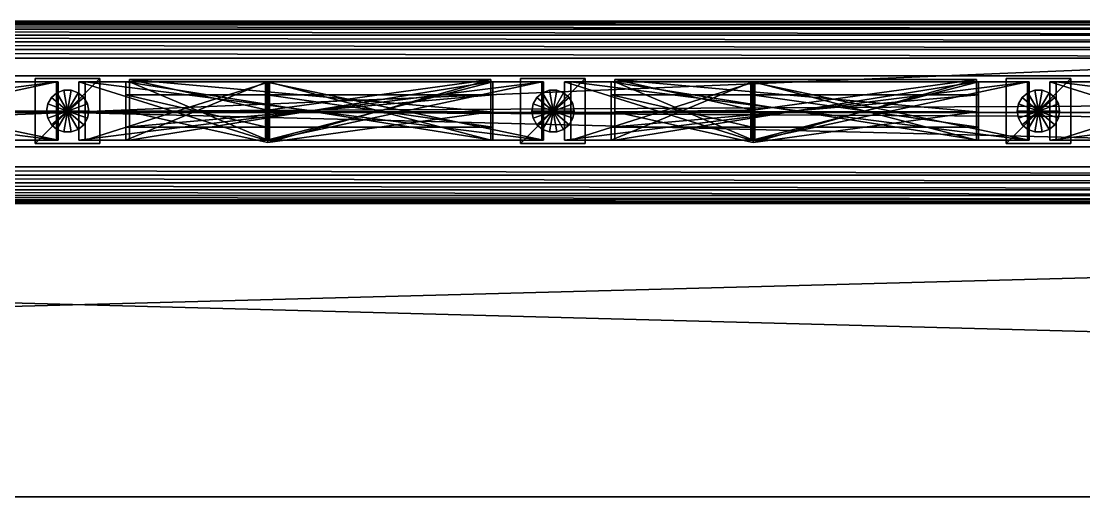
# Model space of a CAD drawing. Extents: x -226 to 220, y -12 to 4.
# Drawn here: x -4.8 to 28.03, y -11.87 to 2.82 of the extents above; entities that cross this region are included whole.
import ezdxf

# ---------------------------------------------------------------- set-up
doc = ezdxf.new("R2010")
doc.units = 0
doc.header["$MEASUREMENT"] = 0
for name, color, linetype in [('Box21', 231, 'Continuous'), ('Box27', 231, 'Continuous'), ('Box28', 231, 'Continuous'), ('Box30', 231, 'Continuous'), ('Box31', 231, 'Continuous'), ('Box33', 231, 'Continuous'), ('Box35', 231, 'Continuous'), ('Box60', 114, 'Continuous'), ('Cylinder10', 141, 'Continuous'), ('Cylinder15', 141, 'Continuous'), ('Cylinder16', 141, 'Continuous'), ('Rectangle110', 174, 'Continuous'), ('Rectangle50', 242, 'Continuous'), ('Rectangle52', 54, 'Continuous'), ('Rectangle53', 242, 'Continuous'), ('Rectangle54', 54, 'Continuous'), ('Rectangle55', 54, 'Continuous'), ('Rectangle56', 242, 'Continuous'), ('Rectangle57', 54, 'Continuous'), ('Rectangle58', 54, 'Continuous'), ('Rectangle59', 242, 'Continuous'), ('Rectangle61', 54, 'Continuous'), ('Rectangle70', 242, 'Continuous'), ('Rectangle71', 242, 'Continuous')]:
    doc.layers.add(name, color=color, linetype=linetype)

msp = doc.modelspace()

# ---------------------------------------------------------------- meshes
at = {"layer": 'Box21', "color": 231}
mesh = msp.add_polyface(dxfattribs=at)
corners = [(206.189, 1.137, 10.45), (206.189, -1.061, 10.45), (206.189, 1.137, 11.486), (206.189, -1.061, 11.486), (-211.021, 1.137, 10.45), (-211.021, -1.061, 10.45), (-211.021, 1.137, 11.486), (-211.021, -1.061, 11.486)]
mesh.append_faces([[corners[k] for k in face] for face in [(0, 2, 3, 0), (3, 1, 0, 3), (4, 5, 7, 4), (7, 6, 4, 7), (0, 1, 5, 0), (5, 4, 0, 5), (1, 3, 7, 1), (7, 5, 1, 7), (3, 2, 6, 3), (6, 7, 3, 6), (2, 0, 4, 2), (4, 6, 2, 4)]], dxfattribs={"vtx2": -1, "vtx3": -1, "color": 231})
at = {"layer": 'Box27', "color": 231}
mesh = msp.add_polyface(dxfattribs=at)
corners = [(-4.376, -0.953, 10.484), (-2.376, -0.953, 10.484), (-4.376, 1.047, 10.484), (-2.376, 1.047, 10.484), (-4.376, -0.953, 33.452), (-2.376, -0.953, 33.452), (-4.376, 1.047, 33.452), (-2.376, 1.047, 33.452)]
mesh.append_faces([[corners[k] for k in face] for face in [(0, 2, 3, 0), (3, 1, 0, 3), (4, 5, 7, 4), (7, 6, 4, 7), (0, 1, 5, 0), (5, 4, 0, 5), (1, 3, 7, 1), (7, 5, 1, 7), (3, 2, 6, 3), (6, 7, 3, 6), (2, 0, 4, 2), (4, 6, 2, 4)]], dxfattribs={"vtx2": -1, "vtx3": -1, "color": 231})
at = {"layer": 'Box28', "color": 231}
mesh = msp.add_polyface(dxfattribs=at)
corners = [(10.624, -0.953, 52.823), (12.624, -0.953, 52.823), (10.624, 1.047, 52.823), (12.624, 1.047, 52.823), (10.624, -0.953, 75.791), (12.624, -0.953, 75.791), (10.624, 1.047, 75.791), (12.624, 1.047, 75.791)]
mesh.append_faces([[corners[k] for k in face] for face in [(0, 2, 3, 0), (3, 1, 0, 3), (4, 5, 7, 4), (7, 6, 4, 7), (0, 1, 5, 0), (5, 4, 0, 5), (1, 3, 7, 1), (7, 5, 1, 7), (3, 2, 6, 3), (6, 7, 3, 6), (2, 0, 4, 2), (4, 6, 2, 4)]], dxfattribs={"vtx2": -1, "vtx3": -1, "color": 231})
at = {"layer": 'Box30', "color": 231}
mesh = msp.add_polyface(dxfattribs=at)
corners = [(10.624, -0.953, 10.484), (12.624, -0.953, 10.484), (10.624, 1.047, 10.484), (12.624, 1.047, 10.484), (10.624, -0.953, 33.452), (12.624, -0.953, 33.452), (10.624, 1.047, 33.452), (12.624, 1.047, 33.452)]
mesh.append_faces([[corners[k] for k in face] for face in [(0, 2, 3, 0), (3, 1, 0, 3), (4, 5, 7, 4), (7, 6, 4, 7), (0, 1, 5, 0), (5, 4, 0, 5), (1, 3, 7, 1), (7, 5, 1, 7), (3, 2, 6, 3), (6, 7, 3, 6), (2, 0, 4, 2), (4, 6, 2, 4)]], dxfattribs={"vtx2": -1, "vtx3": -1, "color": 231})
at = {"layer": 'Box31', "color": 231}
mesh = msp.add_polyface(dxfattribs=at)
corners = [(25.624, -0.953, 52.823), (27.624, -0.953, 52.823), (25.624, 1.047, 52.823), (27.624, 1.047, 52.823), (25.624, -0.953, 75.791), (27.624, -0.953, 75.791), (25.624, 1.047, 75.791), (27.624, 1.047, 75.791)]
mesh.append_faces([[corners[k] for k in face] for face in [(0, 2, 3, 0), (3, 1, 0, 3), (4, 5, 7, 4), (7, 6, 4, 7), (0, 1, 5, 0), (5, 4, 0, 5), (1, 3, 7, 1), (7, 5, 1, 7), (3, 2, 6, 3), (6, 7, 3, 6), (2, 0, 4, 2), (4, 6, 2, 4)]], dxfattribs={"vtx2": -1, "vtx3": -1, "color": 231})
at = {"layer": 'Box33', "color": 231}
mesh = msp.add_polyface(dxfattribs=at)
corners = [(25.624, -0.953, 10.484), (27.624, -0.953, 10.484), (25.624, 1.047, 10.484), (27.624, 1.047, 10.484), (25.624, -0.953, 33.452), (27.624, -0.953, 33.452), (25.624, 1.047, 33.452), (27.624, 1.047, 33.452)]
mesh.append_faces([[corners[k] for k in face] for face in [(0, 2, 3, 0), (3, 1, 0, 3), (4, 5, 7, 4), (7, 6, 4, 7), (0, 1, 5, 0), (5, 4, 0, 5), (1, 3, 7, 1), (7, 5, 1, 7), (3, 2, 6, 3), (6, 7, 3, 6), (2, 0, 4, 2), (4, 6, 2, 4)]], dxfattribs={"vtx2": -1, "vtx3": -1, "color": 231})
at = {"layer": 'Box35', "color": 231}
mesh = msp.add_polyface(dxfattribs=at)
corners = [(-4.376, -0.953, 52.823), (-2.376, -0.953, 52.823), (-4.376, 1.047, 52.823), (-2.376, 1.047, 52.823), (-4.376, -0.953, 75.791), (-2.376, -0.953, 75.791), (-4.376, 1.047, 75.791), (-2.376, 1.047, 75.791)]
mesh.append_faces([[corners[k] for k in face] for face in [(0, 2, 3, 0), (3, 1, 0, 3), (4, 5, 7, 4), (7, 6, 4, 7), (0, 1, 5, 0), (5, 4, 0, 5), (1, 3, 7, 1), (7, 5, 1, 7), (3, 2, 6, 3), (6, 7, 3, 6), (2, 0, 4, 2), (4, 6, 2, 4)]], dxfattribs={"vtx2": -1, "vtx3": -1, "color": 231})
at = {"layer": 'Box60', "color": 114}
mesh = msp.add_polyface(dxfattribs=at)
corners = [(-226.219, 0, -8.086), (220.156, 0, -8.086), (-226.219, 0, 0.171), (220.156, 0, 0.171), (-226.219, -11.869, -8.086), (220.156, -11.869, -8.086), (-226.219, -11.869, 0.171), (220.156, -11.869, 0.171)]
mesh.append_faces([[corners[k] for k in face] for face in [(0, 2, 3, 0), (3, 1, 0, 3), (4, 5, 7, 4), (7, 6, 4, 7), (0, 1, 5, 0), (5, 4, 0, 5), (1, 3, 7, 1), (7, 5, 1, 7), (3, 2, 6, 3), (6, 7, 3, 6), (2, 0, 4, 2), (4, 6, 2, 4)]], dxfattribs={"vtx2": -1, "vtx3": -1, "color": 114})
at = {"layer": 'Cylinder10', "color": 141}
mesh = msp.add_polyface(dxfattribs=at)
corners = [(-3.373, 0.046, 22.816), (-2.719, 0.046, 22.816), (-2.758, 0.269, 22.816), (-2.872, 0.466, 22.816), (-3.046, 0.612, 22.816), (-3.259, 0.69, 22.816), (-3.486, 0.69, 22.816), (-3.7, 0.612, 22.816), (-3.874, 0.466, 22.816), (-3.987, 0.269, 22.816), (-4.027, 0.046, 22.816), (-3.987, -0.178, 22.816), (-3.874, -0.375, 22.816), (-3.7, -0.521, 22.816), (-3.486, -0.598, 22.816), (-3.259, -0.598, 22.816), (-3.046, -0.521, 22.816), (-2.872, -0.375, 22.816), (-2.758, -0.178, 22.816), (-2.719, 0.046, 53.657), (-2.758, 0.269, 53.657), (-2.872, 0.466, 53.657), (-3.046, 0.612, 53.657), (-3.259, 0.69, 53.657), (-3.486, 0.69, 53.657), (-3.7, 0.612, 53.657), (-3.874, 0.466, 53.657), (-3.987, 0.269, 53.657), (-4.027, 0.046, 53.657), (-3.987, -0.178, 53.657), (-3.874, -0.375, 53.657), (-3.7, -0.521, 53.657), (-3.486, -0.598, 53.657), (-3.259, -0.598, 53.657), (-3.046, -0.521, 53.657), (-2.872, -0.375, 53.657), (-2.758, -0.178, 53.657), (-3.373, 0.046, 53.657)]
mesh.append_faces([[corners[k] for k in face] for face in [(0, 2, 1, 0), (0, 3, 2, 0), (0, 4, 3, 0), (0, 5, 4, 0), (0, 6, 5, 0), (0, 7, 6, 0), (0, 8, 7, 0), (0, 9, 8, 0), (0, 10, 9, 0), (0, 11, 10, 0), (0, 12, 11, 0), (0, 13, 12, 0), (0, 14, 13, 0), (0, 15, 14, 0), (0, 16, 15, 0), (0, 17, 16, 0), (0, 18, 17, 0), (0, 1, 18, 0), (37, 19, 20, 37), (37, 20, 21, 37), (37, 21, 22, 37), (37, 22, 23, 37), (37, 23, 24, 37), (37, 24, 25, 37), (37, 25, 26, 37), (37, 26, 27, 37), (37, 27, 28, 37), (37, 28, 29, 37), (37, 29, 30, 37), (37, 30, 31, 37), (37, 31, 32, 37), (37, 32, 33, 37), (37, 33, 34, 37), (37, 34, 35, 37), (37, 35, 36, 37), (37, 36, 19, 37)]], dxfattribs={"vtx0": -1, "vtx2": -1, "vtx3": -1, "color": 141})
mesh.append_faces([[corners[k] for k in face] for face in [(1, 20, 19, 1), (2, 21, 20, 2), (3, 22, 21, 3), (4, 23, 22, 4), (5, 24, 23, 5), (6, 25, 24, 6), (7, 26, 25, 7), (8, 27, 26, 8), (9, 28, 27, 9), (10, 29, 28, 10), (11, 30, 29, 11), (12, 31, 30, 12), (13, 32, 31, 13), (14, 33, 32, 14), (15, 34, 33, 15), (16, 35, 34, 16), (17, 36, 35, 17), (18, 19, 36, 18)]], dxfattribs={"vtx0": -1, "vtx3": -1, "color": 141})
mesh.append_faces([[corners[k] for k in face] for face in [(1, 2, 20, 1), (2, 3, 21, 2), (3, 4, 22, 3), (4, 5, 23, 4), (5, 6, 24, 5), (6, 7, 25, 6), (7, 8, 26, 7), (8, 9, 27, 8), (9, 10, 28, 9), (10, 11, 29, 10), (11, 12, 30, 11), (12, 13, 31, 12), (13, 14, 32, 13), (14, 15, 33, 14), (15, 16, 34, 15), (16, 17, 35, 16), (17, 18, 36, 17), (18, 1, 19, 18)]], dxfattribs={"vtx2": -1, "vtx3": -1, "color": 141})
at = {"layer": 'Cylinder15', "color": 141}
mesh = msp.add_polyface(dxfattribs=at)
corners = [(26.627, 0.046, 22.816), (27.281, 0.046, 22.816), (27.242, 0.269, 22.816), (27.128, 0.466, 22.816), (26.954, 0.612, 22.816), (26.741, 0.69, 22.816), (26.514, 0.69, 22.816), (26.3, 0.612, 22.816), (26.126, 0.466, 22.816), (26.013, 0.269, 22.816), (25.973, 0.046, 22.816), (26.013, -0.178, 22.816), (26.126, -0.375, 22.816), (26.3, -0.521, 22.816), (26.514, -0.598, 22.816), (26.741, -0.598, 22.816), (26.954, -0.521, 22.816), (27.128, -0.375, 22.816), (27.242, -0.178, 22.816), (27.281, 0.046, 53.657), (27.242, 0.269, 53.657), (27.128, 0.466, 53.657), (26.954, 0.612, 53.657), (26.741, 0.69, 53.657), (26.514, 0.69, 53.657), (26.3, 0.612, 53.657), (26.126, 0.466, 53.657), (26.013, 0.269, 53.657), (25.973, 0.046, 53.657), (26.013, -0.178, 53.657), (26.126, -0.375, 53.657), (26.3, -0.521, 53.657), (26.514, -0.598, 53.657), (26.741, -0.598, 53.657), (26.954, -0.521, 53.657), (27.128, -0.375, 53.657), (27.242, -0.178, 53.657), (26.627, 0.046, 53.657)]
mesh.append_faces([[corners[k] for k in face] for face in [(0, 2, 1, 0), (0, 3, 2, 0), (0, 4, 3, 0), (0, 5, 4, 0), (0, 6, 5, 0), (0, 7, 6, 0), (0, 8, 7, 0), (0, 9, 8, 0), (0, 10, 9, 0), (0, 11, 10, 0), (0, 12, 11, 0), (0, 13, 12, 0), (0, 14, 13, 0), (0, 15, 14, 0), (0, 16, 15, 0), (0, 17, 16, 0), (0, 18, 17, 0), (0, 1, 18, 0), (37, 19, 20, 37), (37, 20, 21, 37), (37, 21, 22, 37), (37, 22, 23, 37), (37, 23, 24, 37), (37, 24, 25, 37), (37, 25, 26, 37), (37, 26, 27, 37), (37, 27, 28, 37), (37, 28, 29, 37), (37, 29, 30, 37), (37, 30, 31, 37), (37, 31, 32, 37), (37, 32, 33, 37), (37, 33, 34, 37), (37, 34, 35, 37), (37, 35, 36, 37), (37, 36, 19, 37)]], dxfattribs={"vtx0": -1, "vtx2": -1, "vtx3": -1, "color": 141})
mesh.append_faces([[corners[k] for k in face] for face in [(1, 20, 19, 1), (2, 21, 20, 2), (3, 22, 21, 3), (4, 23, 22, 4), (5, 24, 23, 5), (6, 25, 24, 6), (7, 26, 25, 7), (8, 27, 26, 8), (9, 28, 27, 9), (10, 29, 28, 10), (11, 30, 29, 11), (12, 31, 30, 12), (13, 32, 31, 13), (14, 33, 32, 14), (15, 34, 33, 15), (16, 35, 34, 16), (17, 36, 35, 17), (18, 19, 36, 18)]], dxfattribs={"vtx0": -1, "vtx3": -1, "color": 141})
mesh.append_faces([[corners[k] for k in face] for face in [(1, 2, 20, 1), (2, 3, 21, 2), (3, 4, 22, 3), (4, 5, 23, 4), (5, 6, 24, 5), (6, 7, 25, 6), (7, 8, 26, 7), (8, 9, 27, 8), (9, 10, 28, 9), (10, 11, 29, 10), (11, 12, 30, 11), (12, 13, 31, 12), (13, 14, 32, 13), (14, 15, 33, 14), (15, 16, 34, 15), (16, 17, 35, 16), (17, 18, 36, 17), (18, 1, 19, 18)]], dxfattribs={"vtx2": -1, "vtx3": -1, "color": 141})
at = {"layer": 'Cylinder16', "color": 141}
mesh = msp.add_polyface(dxfattribs=at)
corners = [(11.627, 0.046, 22.816), (12.281, 0.046, 22.816), (12.242, 0.269, 22.816), (12.128, 0.466, 22.816), (11.954, 0.612, 22.816), (11.741, 0.69, 22.816), (11.514, 0.69, 22.816), (11.3, 0.612, 22.816), (11.126, 0.466, 22.816), (11.013, 0.269, 22.816), (10.973, 0.046, 22.816), (11.013, -0.178, 22.816), (11.126, -0.375, 22.816), (11.3, -0.521, 22.816), (11.514, -0.598, 22.816), (11.741, -0.598, 22.816), (11.954, -0.521, 22.816), (12.128, -0.375, 22.816), (12.242, -0.178, 22.816), (12.281, 0.046, 53.657), (12.242, 0.269, 53.657), (12.128, 0.466, 53.657), (11.954, 0.612, 53.657), (11.741, 0.69, 53.657), (11.514, 0.69, 53.657), (11.3, 0.612, 53.657), (11.126, 0.466, 53.657), (11.013, 0.269, 53.657), (10.973, 0.046, 53.657), (11.013, -0.178, 53.657), (11.126, -0.375, 53.657), (11.3, -0.521, 53.657), (11.514, -0.598, 53.657), (11.741, -0.598, 53.657), (11.954, -0.521, 53.657), (12.128, -0.375, 53.657), (12.242, -0.178, 53.657), (11.627, 0.046, 53.657)]
mesh.append_faces([[corners[k] for k in face] for face in [(0, 2, 1, 0), (0, 3, 2, 0), (0, 4, 3, 0), (0, 5, 4, 0), (0, 6, 5, 0), (0, 7, 6, 0), (0, 8, 7, 0), (0, 9, 8, 0), (0, 10, 9, 0), (0, 11, 10, 0), (0, 12, 11, 0), (0, 13, 12, 0), (0, 14, 13, 0), (0, 15, 14, 0), (0, 16, 15, 0), (0, 17, 16, 0), (0, 18, 17, 0), (0, 1, 18, 0), (37, 19, 20, 37), (37, 20, 21, 37), (37, 21, 22, 37), (37, 22, 23, 37), (37, 23, 24, 37), (37, 24, 25, 37), (37, 25, 26, 37), (37, 26, 27, 37), (37, 27, 28, 37), (37, 28, 29, 37), (37, 29, 30, 37), (37, 30, 31, 37), (37, 31, 32, 37), (37, 32, 33, 37), (37, 33, 34, 37), (37, 34, 35, 37), (37, 35, 36, 37), (37, 36, 19, 37)]], dxfattribs={"vtx0": -1, "vtx2": -1, "vtx3": -1, "color": 141})
mesh.append_faces([[corners[k] for k in face] for face in [(1, 20, 19, 1), (2, 21, 20, 2), (3, 22, 21, 3), (4, 23, 22, 4), (5, 24, 23, 5), (6, 25, 24, 6), (7, 26, 25, 7), (8, 27, 26, 8), (9, 28, 27, 9), (10, 29, 28, 10), (11, 30, 29, 11), (12, 31, 30, 12), (13, 32, 31, 13), (14, 33, 32, 14), (15, 34, 33, 15), (16, 35, 34, 16), (17, 36, 35, 17), (18, 19, 36, 18)]], dxfattribs={"vtx0": -1, "vtx3": -1, "color": 141})
mesh.append_faces([[corners[k] for k in face] for face in [(1, 2, 20, 1), (2, 3, 21, 2), (3, 4, 22, 3), (4, 5, 23, 4), (5, 6, 24, 5), (6, 7, 25, 6), (7, 8, 26, 7), (8, 9, 27, 8), (9, 10, 28, 9), (10, 11, 29, 10), (11, 12, 30, 11), (12, 13, 31, 12), (13, 14, 32, 13), (14, 15, 33, 14), (15, 16, 34, 15), (16, 17, 35, 16), (17, 18, 36, 17), (18, 1, 19, 18)]], dxfattribs={"vtx2": -1, "vtx3": -1, "color": 141})
at = {"layer": 'Rectangle110', "color": 174}
mesh = msp.add_polyface(dxfattribs=at)
corners = [(64.175, -2.811, 77.012), (64.175, -2.781, 77.272), (64.175, -2.695, 77.511), (64.175, -2.561, 77.722), (64.175, -2.385, 77.897), (64.175, -2.175, 78.031), (64.175, -1.936, 78.117), (64.175, -1.676, 78.147), (64.175, 1.685, 78.147), (64.175, 1.945, 78.117), (64.175, 2.184, 78.031), (64.175, 2.395, 77.897), (64.175, 2.571, 77.722), (64.175, 2.705, 77.511), (64.175, 2.79, 77.272), (64.175, 2.82, 77.012), (64.175, 2.82, 75.271), (64.175, -2.811, 75.271), (-70.825, -2.811, 77.012), (-70.825, -2.781, 77.272), (-70.825, -2.695, 77.511), (-70.825, -2.561, 77.722), (-70.825, -2.385, 77.897), (-70.825, -2.175, 78.031), (-70.825, -1.936, 78.117), (-70.825, -1.676, 78.147), (-70.825, 1.685, 78.147), (-70.825, 1.945, 78.117), (-70.825, 2.184, 78.031), (-70.825, 2.395, 77.897), (-70.825, 2.571, 77.722), (-70.825, 2.705, 77.511), (-70.825, 2.79, 77.272), (-70.825, 2.82, 77.012), (-70.825, 2.82, 75.271), (-70.825, -2.811, 75.271)]
mesh.append_faces([[corners[k] for k in face] for face in [(15, 0, 16, 15), (14, 0, 15, 14), (13, 0, 14, 13), (12, 0, 13, 12), (11, 0, 12, 11), (10, 0, 11, 10), (9, 0, 10, 9), (8, 0, 9, 8), (7, 0, 8, 7), (6, 0, 7, 6), (5, 1, 6, 5)]], dxfattribs={"vtx0": -1, "vtx1": -1, "vtx3": -1, "color": 174})
mesh.append_faces([[corners[k] for k in face] for face in [(6, 1, 0, 6), (5, 2, 1, 5), (5, 3, 2, 5), (24, 18, 19, 24), (23, 19, 20, 23), (23, 20, 21, 23)]], dxfattribs={"vtx0": -1, "vtx2": -1, "vtx3": -1, "color": 174})
mesh.append_faces([[corners[k] for k in face] for face in [(0, 19, 18, 0), (1, 20, 19, 1), (2, 21, 20, 2), (3, 22, 21, 3), (4, 23, 22, 4), (5, 24, 23, 5), (6, 25, 24, 6), (7, 26, 25, 7), (8, 27, 26, 8), (9, 28, 27, 9), (10, 29, 28, 10), (11, 30, 29, 11), (12, 31, 30, 12), (13, 32, 31, 13), (14, 33, 32, 14), (15, 34, 33, 15), (16, 35, 34, 16), (17, 18, 35, 17), (16, 0, 17, 16)]], dxfattribs={"vtx0": -1, "vtx3": -1, "color": 174})
mesh.append_faces([[corners[k] for k in face] for face in [(33, 34, 18, 33), (32, 33, 18, 32), (31, 32, 18, 31), (30, 31, 18, 30), (29, 30, 18, 29), (28, 29, 18, 28), (27, 28, 18, 27), (26, 27, 18, 26), (25, 26, 18, 25), (24, 25, 18, 24), (23, 24, 19, 23)]], dxfattribs={"vtx1": -1, "vtx2": -1, "vtx3": -1, "color": 174})
mesh.append_faces([[corners[k] for k in face] for face in [(4, 3, 5, 4), (22, 23, 21, 22)]], dxfattribs={"vtx1": -1, "vtx3": -1, "color": 174})
mesh.append_faces([[corners[k] for k in face] for face in [(0, 1, 19, 0), (1, 2, 20, 1), (2, 3, 21, 2), (3, 4, 22, 3), (4, 5, 23, 4), (5, 6, 24, 5), (6, 7, 25, 6), (7, 8, 26, 7), (8, 9, 27, 8), (9, 10, 28, 9), (10, 11, 29, 10), (11, 12, 30, 11), (12, 13, 31, 12), (13, 14, 32, 13), (14, 15, 33, 14), (15, 16, 34, 15), (16, 17, 35, 16), (17, 0, 18, 17), (34, 35, 18, 34)]], dxfattribs={"vtx2": -1, "vtx3": -1, "color": 174})
at = {"layer": 'Rectangle50', "color": 242}
mesh = msp.add_polyface(dxfattribs=at)
corners = [(-3.714, 0.947, 17.989), (-12.136, 0.947, 22.501), (-17.825, 0.947, 20.428), (-17.825, 0.947, 10.484), (-3.714, 0.947, 10.484), (-3.714, -0.853, 17.989), (-12.136, -0.853, 22.501), (-17.825, -0.853, 20.428), (-17.825, -0.853, 10.484), (-3.714, -0.853, 10.484), (-5.293, 0.947, 11.484), (-16.461, 0.947, 11.484), (-16.461, 0.947, 19.428), (-12.189, 0.947, 21.098), (-5.293, 0.947, 17.125), (-5.293, -0.853, 11.484), (-16.461, -0.853, 11.484), (-16.461, -0.853, 19.428), (-12.189, -0.853, 21.098), (-5.293, -0.853, 17.125)]
mesh.append_faces([[corners[k] for k in face] for face in [(4, 10, 0, 4), (14, 0, 10, 14), (3, 10, 4, 3), (13, 1, 14, 13), (2, 11, 3, 2), (1, 12, 2, 1)]], dxfattribs={"vtx0": -1, "vtx1": -1, "vtx3": -1, "color": 242})
mesh.append_faces([[corners[k] for k in face] for face in [(3, 11, 10, 3), (14, 1, 0, 14), (2, 12, 11, 2), (1, 13, 12, 1), (8, 15, 16, 8), (19, 5, 6, 19), (7, 16, 17, 7), (6, 17, 18, 6)]], dxfattribs={"vtx0": -1, "vtx2": -1, "vtx3": -1, "color": 242})
mesh.append_faces([[corners[k] for k in face] for face in [(0, 6, 5, 0), (1, 7, 6, 1), (2, 8, 7, 2), (3, 9, 8, 3), (4, 5, 9, 4), (10, 16, 15, 10), (11, 17, 16, 11), (12, 18, 17, 12), (13, 19, 18, 13), (14, 15, 19, 14)]], dxfattribs={"vtx0": -1, "vtx3": -1, "color": 242})
mesh.append_faces([[corners[k] for k in face] for face in [(9, 5, 15, 9), (19, 15, 5, 19), (8, 9, 15, 8), (18, 19, 6, 18), (7, 8, 16, 7), (6, 7, 17, 6)]], dxfattribs={"vtx1": -1, "vtx2": -1, "vtx3": -1, "color": 242})
mesh.append_faces([[corners[k] for k in face] for face in [(0, 1, 6, 0), (1, 2, 7, 1), (2, 3, 8, 2), (3, 4, 9, 3), (4, 0, 5, 4), (10, 11, 16, 10), (11, 12, 17, 11), (12, 13, 18, 12), (13, 14, 19, 13), (14, 10, 15, 14)]], dxfattribs={"vtx2": -1, "vtx3": -1, "color": 242})
at = {"layer": 'Rectangle52', "color": 54}
mesh = msp.add_polyface(dxfattribs=at)
corners = [(-3.666, 0.947, 75.572), (-18.023, 0.947, 75.572), (-18.023, 0.947, 69.363), (-12.262, 0.947, 71.418), (-3.666, 0.947, 67.241), (-3.666, -0.853, 75.572), (-18.023, -0.853, 75.572), (-18.023, -0.853, 69.363), (-12.262, -0.853, 71.418), (-3.666, -0.853, 67.241), (-5.231, 0.947, 68.993), (-12.215, 0.947, 72.288), (-16.573, 0.947, 70.753), (-16.573, 0.947, 74.769), (-5.231, 0.947, 74.769), (-5.231, -0.853, 68.993), (-12.215, -0.853, 72.288), (-16.573, -0.853, 70.753), (-16.573, -0.853, 74.769), (-5.231, -0.853, 74.769)]
mesh.append_faces([[corners[k] for k in face] for face in [(14, 0, 10, 14), (4, 10, 0, 4), (3, 10, 4, 3), (13, 1, 14, 13), (12, 2, 13, 12), (11, 3, 12, 11)]], dxfattribs={"vtx0": -1, "vtx1": -1, "vtx3": -1, "color": 54})
mesh.append_faces([[corners[k] for k in face] for face in [(3, 11, 10, 3), (14, 1, 0, 14), (13, 2, 1, 13), (12, 3, 2, 12), (8, 15, 16, 8), (19, 5, 6, 19), (18, 6, 7, 18), (17, 7, 8, 17)]], dxfattribs={"vtx0": -1, "vtx2": -1, "vtx3": -1, "color": 54})
mesh.append_faces([[corners[k] for k in face] for face in [(0, 6, 5, 0), (1, 7, 6, 1), (2, 8, 7, 2), (3, 9, 8, 3), (4, 5, 9, 4), (10, 16, 15, 10), (11, 17, 16, 11), (12, 18, 17, 12), (13, 19, 18, 13), (14, 15, 19, 14)]], dxfattribs={"vtx0": -1, "vtx3": -1, "color": 54})
mesh.append_faces([[corners[k] for k in face] for face in [(19, 15, 5, 19), (9, 5, 15, 9), (8, 9, 15, 8), (18, 19, 6, 18), (17, 18, 7, 17), (16, 17, 8, 16)]], dxfattribs={"vtx1": -1, "vtx2": -1, "vtx3": -1, "color": 54})
mesh.append_faces([[corners[k] for k in face] for face in [(0, 1, 6, 0), (1, 2, 7, 1), (2, 3, 8, 2), (3, 4, 9, 3), (4, 0, 5, 4), (10, 11, 16, 10), (11, 12, 17, 11), (12, 13, 18, 12), (13, 14, 19, 13), (14, 10, 15, 14)]], dxfattribs={"vtx2": -1, "vtx3": -1, "color": 54})
at = {"layer": 'Rectangle53', "color": 242}
mesh = msp.add_polyface(dxfattribs=at)
corners = [(11.286, 0.947, 17.989), (2.864, 0.947, 22.501), (-2.825, 0.947, 20.428), (-2.825, 0.947, 10.484), (11.286, 0.947, 10.484), (11.286, -0.853, 17.989), (2.864, -0.853, 22.501), (-2.825, -0.853, 20.428), (-2.825, -0.853, 10.484), (11.286, -0.853, 10.484), (9.707, 0.947, 11.484), (-1.461, 0.947, 11.484), (-1.461, 0.947, 19.428), (2.811, 0.947, 21.098), (9.707, 0.947, 17.125), (9.707, -0.853, 11.484), (-1.461, -0.853, 11.484), (-1.461, -0.853, 19.428), (2.811, -0.853, 21.098), (9.707, -0.853, 17.125)]
mesh.append_faces([[corners[k] for k in face] for face in [(4, 10, 0, 4), (14, 0, 10, 14), (3, 10, 4, 3), (13, 1, 14, 13), (2, 11, 3, 2), (1, 12, 2, 1)]], dxfattribs={"vtx0": -1, "vtx1": -1, "vtx3": -1, "color": 242})
mesh.append_faces([[corners[k] for k in face] for face in [(3, 11, 10, 3), (14, 1, 0, 14), (2, 12, 11, 2), (1, 13, 12, 1), (8, 15, 16, 8), (19, 5, 6, 19), (7, 16, 17, 7), (6, 17, 18, 6)]], dxfattribs={"vtx0": -1, "vtx2": -1, "vtx3": -1, "color": 242})
mesh.append_faces([[corners[k] for k in face] for face in [(0, 6, 5, 0), (1, 7, 6, 1), (2, 8, 7, 2), (3, 9, 8, 3), (4, 5, 9, 4), (10, 16, 15, 10), (11, 17, 16, 11), (12, 18, 17, 12), (13, 19, 18, 13), (14, 15, 19, 14)]], dxfattribs={"vtx0": -1, "vtx3": -1, "color": 242})
mesh.append_faces([[corners[k] for k in face] for face in [(9, 5, 15, 9), (19, 15, 5, 19), (8, 9, 15, 8), (18, 19, 6, 18), (7, 8, 16, 7), (6, 7, 17, 6)]], dxfattribs={"vtx1": -1, "vtx2": -1, "vtx3": -1, "color": 242})
mesh.append_faces([[corners[k] for k in face] for face in [(0, 1, 6, 0), (1, 2, 7, 1), (2, 3, 8, 2), (3, 4, 9, 3), (4, 0, 5, 4), (10, 11, 16, 10), (11, 12, 17, 11), (12, 13, 18, 12), (13, 14, 19, 13), (14, 10, 15, 14)]], dxfattribs={"vtx2": -1, "vtx3": -1, "color": 242})
at = {"layer": 'Rectangle54', "color": 54}
mesh = msp.add_polyface(dxfattribs=at)
corners = [(9.769, 0.547, 74.769), (-1.573, 0.547, 74.769), (-1.573, 0.547, 70.753), (2.785, 0.547, 72.288), (9.769, 0.547, 68.993), (9.769, -0.453, 74.769), (-1.573, -0.453, 74.769), (-1.573, -0.453, 70.753), (2.785, -0.453, 72.288), (9.769, -0.453, 68.993)]
mesh.append_faces([[corners[k] for k in face] for face in [(3, 1, 0, 3), (8, 5, 6, 8)]], dxfattribs={"vtx0": -1, "vtx2": -1, "vtx3": -1, "color": 54})
mesh.append_faces([[corners[k] for k in face] for face in [(0, 6, 5, 0), (1, 7, 6, 1), (2, 8, 7, 2), (3, 9, 8, 3), (4, 5, 9, 4), (3, 0, 4, 3)]], dxfattribs={"vtx0": -1, "vtx3": -1, "color": 54})
mesh.append_faces([[corners[k] for k in face] for face in [(2, 1, 3, 2), (7, 8, 6, 7)]], dxfattribs={"vtx1": -1, "vtx3": -1, "color": 54})
mesh.append_faces([[corners[k] for k in face] for face in [(0, 1, 6, 0), (1, 2, 7, 1), (2, 3, 8, 2), (3, 4, 9, 3), (4, 0, 5, 4), (8, 9, 5, 8)]], dxfattribs={"vtx2": -1, "vtx3": -1, "color": 54})
at = {"layer": 'Rectangle55', "color": 54}
mesh = msp.add_polyface(dxfattribs=at)
corners = [(11.334, 0.947, 75.572), (-3.023, 0.947, 75.572), (-3.023, 0.947, 69.363), (2.738, 0.947, 71.418), (11.334, 0.947, 67.241), (11.334, -0.853, 75.572), (-3.023, -0.853, 75.572), (-3.023, -0.853, 69.363), (2.738, -0.853, 71.418), (11.334, -0.853, 67.241), (9.769, 0.947, 68.993), (2.785, 0.947, 72.288), (-1.573, 0.947, 70.753), (-1.573, 0.947, 74.769), (9.769, 0.947, 74.769), (9.769, -0.853, 68.993), (2.785, -0.853, 72.288), (-1.573, -0.853, 70.753), (-1.573, -0.853, 74.769), (9.769, -0.853, 74.769)]
mesh.append_faces([[corners[k] for k in face] for face in [(14, 0, 10, 14), (4, 10, 0, 4), (3, 10, 4, 3), (13, 1, 14, 13), (12, 2, 13, 12), (11, 3, 12, 11)]], dxfattribs={"vtx0": -1, "vtx1": -1, "vtx3": -1, "color": 54})
mesh.append_faces([[corners[k] for k in face] for face in [(3, 11, 10, 3), (14, 1, 0, 14), (13, 2, 1, 13), (12, 3, 2, 12), (8, 15, 16, 8), (19, 5, 6, 19), (18, 6, 7, 18), (17, 7, 8, 17)]], dxfattribs={"vtx0": -1, "vtx2": -1, "vtx3": -1, "color": 54})
mesh.append_faces([[corners[k] for k in face] for face in [(0, 6, 5, 0), (1, 7, 6, 1), (2, 8, 7, 2), (3, 9, 8, 3), (4, 5, 9, 4), (10, 16, 15, 10), (11, 17, 16, 11), (12, 18, 17, 12), (13, 19, 18, 13), (14, 15, 19, 14)]], dxfattribs={"vtx0": -1, "vtx3": -1, "color": 54})
mesh.append_faces([[corners[k] for k in face] for face in [(19, 15, 5, 19), (9, 5, 15, 9), (8, 9, 15, 8), (18, 19, 6, 18), (17, 18, 7, 17), (16, 17, 8, 16)]], dxfattribs={"vtx1": -1, "vtx2": -1, "vtx3": -1, "color": 54})
mesh.append_faces([[corners[k] for k in face] for face in [(0, 1, 6, 0), (1, 2, 7, 1), (2, 3, 8, 2), (3, 4, 9, 3), (4, 0, 5, 4), (10, 11, 16, 10), (11, 12, 17, 11), (12, 13, 18, 12), (13, 14, 19, 13), (14, 10, 15, 14)]], dxfattribs={"vtx2": -1, "vtx3": -1, "color": 54})
at = {"layer": 'Rectangle56', "color": 242}
mesh = msp.add_polyface(dxfattribs=at)
corners = [(26.286, 0.947, 17.989), (17.864, 0.947, 22.501), (12.175, 0.947, 20.428), (12.175, 0.947, 10.484), (26.286, 0.947, 10.484), (26.286, -0.853, 17.989), (17.864, -0.853, 22.501), (12.175, -0.853, 20.428), (12.175, -0.853, 10.484), (26.286, -0.853, 10.484), (24.707, 0.947, 11.484), (13.539, 0.947, 11.484), (13.539, 0.947, 19.428), (17.811, 0.947, 21.098), (24.707, 0.947, 17.125), (24.707, -0.853, 11.484), (13.539, -0.853, 11.484), (13.539, -0.853, 19.428), (17.811, -0.853, 21.098), (24.707, -0.853, 17.125)]
mesh.append_faces([[corners[k] for k in face] for face in [(4, 10, 0, 4), (14, 0, 10, 14), (3, 10, 4, 3), (13, 1, 14, 13), (2, 11, 3, 2), (1, 12, 2, 1)]], dxfattribs={"vtx0": -1, "vtx1": -1, "vtx3": -1, "color": 242})
mesh.append_faces([[corners[k] for k in face] for face in [(3, 11, 10, 3), (14, 1, 0, 14), (2, 12, 11, 2), (1, 13, 12, 1), (8, 15, 16, 8), (19, 5, 6, 19), (7, 16, 17, 7), (6, 17, 18, 6)]], dxfattribs={"vtx0": -1, "vtx2": -1, "vtx3": -1, "color": 242})
mesh.append_faces([[corners[k] for k in face] for face in [(0, 6, 5, 0), (1, 7, 6, 1), (2, 8, 7, 2), (3, 9, 8, 3), (4, 5, 9, 4), (10, 16, 15, 10), (11, 17, 16, 11), (12, 18, 17, 12), (13, 19, 18, 13), (14, 15, 19, 14)]], dxfattribs={"vtx0": -1, "vtx3": -1, "color": 242})
mesh.append_faces([[corners[k] for k in face] for face in [(9, 5, 15, 9), (19, 15, 5, 19), (8, 9, 15, 8), (18, 19, 6, 18), (7, 8, 16, 7), (6, 7, 17, 6)]], dxfattribs={"vtx1": -1, "vtx2": -1, "vtx3": -1, "color": 242})
mesh.append_faces([[corners[k] for k in face] for face in [(0, 1, 6, 0), (1, 2, 7, 1), (2, 3, 8, 2), (3, 4, 9, 3), (4, 0, 5, 4), (10, 11, 16, 10), (11, 12, 17, 11), (12, 13, 18, 12), (13, 14, 19, 13), (14, 10, 15, 14)]], dxfattribs={"vtx2": -1, "vtx3": -1, "color": 242})
at = {"layer": 'Rectangle57', "color": 54}
mesh = msp.add_polyface(dxfattribs=at)
corners = [(24.769, 0.547, 74.769), (13.427, 0.547, 74.769), (13.427, 0.547, 70.753), (17.785, 0.547, 72.288), (24.769, 0.547, 68.993), (24.769, -0.453, 74.769), (13.427, -0.453, 74.769), (13.427, -0.453, 70.753), (17.785, -0.453, 72.288), (24.769, -0.453, 68.993)]
mesh.append_faces([[corners[k] for k in face] for face in [(3, 1, 0, 3), (8, 5, 6, 8)]], dxfattribs={"vtx0": -1, "vtx2": -1, "vtx3": -1, "color": 54})
mesh.append_faces([[corners[k] for k in face] for face in [(0, 6, 5, 0), (1, 7, 6, 1), (2, 8, 7, 2), (3, 9, 8, 3), (4, 5, 9, 4), (3, 0, 4, 3)]], dxfattribs={"vtx0": -1, "vtx3": -1, "color": 54})
mesh.append_faces([[corners[k] for k in face] for face in [(2, 1, 3, 2), (7, 8, 6, 7)]], dxfattribs={"vtx1": -1, "vtx3": -1, "color": 54})
mesh.append_faces([[corners[k] for k in face] for face in [(0, 1, 6, 0), (1, 2, 7, 1), (2, 3, 8, 2), (3, 4, 9, 3), (4, 0, 5, 4), (8, 9, 5, 8)]], dxfattribs={"vtx2": -1, "vtx3": -1, "color": 54})
at = {"layer": 'Rectangle58', "color": 54}
mesh = msp.add_polyface(dxfattribs=at)
corners = [(26.334, 0.947, 75.572), (11.977, 0.947, 75.572), (11.977, 0.947, 69.363), (17.738, 0.947, 71.418), (26.334, 0.947, 67.241), (26.334, -0.853, 75.572), (11.977, -0.853, 75.572), (11.977, -0.853, 69.363), (17.738, -0.853, 71.418), (26.334, -0.853, 67.241), (24.769, 0.947, 68.993), (17.785, 0.947, 72.288), (13.427, 0.947, 70.753), (13.427, 0.947, 74.769), (24.769, 0.947, 74.769), (24.769, -0.853, 68.993), (17.785, -0.853, 72.288), (13.427, -0.853, 70.753), (13.427, -0.853, 74.769), (24.769, -0.853, 74.769)]
mesh.append_faces([[corners[k] for k in face] for face in [(14, 0, 10, 14), (4, 10, 0, 4), (3, 10, 4, 3), (13, 1, 14, 13), (12, 2, 13, 12), (11, 3, 12, 11)]], dxfattribs={"vtx0": -1, "vtx1": -1, "vtx3": -1, "color": 54})
mesh.append_faces([[corners[k] for k in face] for face in [(3, 11, 10, 3), (14, 1, 0, 14), (13, 2, 1, 13), (12, 3, 2, 12), (8, 15, 16, 8), (19, 5, 6, 19), (18, 6, 7, 18), (17, 7, 8, 17)]], dxfattribs={"vtx0": -1, "vtx2": -1, "vtx3": -1, "color": 54})
mesh.append_faces([[corners[k] for k in face] for face in [(0, 6, 5, 0), (1, 7, 6, 1), (2, 8, 7, 2), (3, 9, 8, 3), (4, 5, 9, 4), (10, 16, 15, 10), (11, 17, 16, 11), (12, 18, 17, 12), (13, 19, 18, 13), (14, 15, 19, 14)]], dxfattribs={"vtx0": -1, "vtx3": -1, "color": 54})
mesh.append_faces([[corners[k] for k in face] for face in [(19, 15, 5, 19), (9, 5, 15, 9), (8, 9, 15, 8), (18, 19, 6, 18), (17, 18, 7, 17), (16, 17, 8, 16)]], dxfattribs={"vtx1": -1, "vtx2": -1, "vtx3": -1, "color": 54})
mesh.append_faces([[corners[k] for k in face] for face in [(0, 1, 6, 0), (1, 2, 7, 1), (2, 3, 8, 2), (3, 4, 9, 3), (4, 0, 5, 4), (10, 11, 16, 10), (11, 12, 17, 11), (12, 13, 18, 12), (13, 14, 19, 13), (14, 10, 15, 14)]], dxfattribs={"vtx2": -1, "vtx3": -1, "color": 54})
at = {"layer": 'Rectangle59', "color": 242}
mesh = msp.add_polyface(dxfattribs=at)
corners = [(41.286, 0.947, 17.989), (32.864, 0.947, 22.501), (27.175, 0.947, 20.428), (27.175, 0.947, 10.484), (41.286, 0.947, 10.484), (41.286, -0.853, 17.989), (32.864, -0.853, 22.501), (27.175, -0.853, 20.428), (27.175, -0.853, 10.484), (41.286, -0.853, 10.484), (39.707, 0.947, 11.484), (28.539, 0.947, 11.484), (28.539, 0.947, 19.428), (32.811, 0.947, 21.098), (39.707, 0.947, 17.125), (39.707, -0.853, 11.484), (28.539, -0.853, 11.484), (28.539, -0.853, 19.428), (32.811, -0.853, 21.098), (39.707, -0.853, 17.125)]
mesh.append_faces([[corners[k] for k in face] for face in [(4, 10, 0, 4), (14, 0, 10, 14), (3, 10, 4, 3), (13, 1, 14, 13), (2, 11, 3, 2), (1, 12, 2, 1)]], dxfattribs={"vtx0": -1, "vtx1": -1, "vtx3": -1, "color": 242})
mesh.append_faces([[corners[k] for k in face] for face in [(3, 11, 10, 3), (14, 1, 0, 14), (2, 12, 11, 2), (1, 13, 12, 1), (8, 15, 16, 8), (19, 5, 6, 19), (7, 16, 17, 7), (6, 17, 18, 6)]], dxfattribs={"vtx0": -1, "vtx2": -1, "vtx3": -1, "color": 242})
mesh.append_faces([[corners[k] for k in face] for face in [(0, 6, 5, 0), (1, 7, 6, 1), (2, 8, 7, 2), (3, 9, 8, 3), (4, 5, 9, 4), (10, 16, 15, 10), (11, 17, 16, 11), (12, 18, 17, 12), (13, 19, 18, 13), (14, 15, 19, 14)]], dxfattribs={"vtx0": -1, "vtx3": -1, "color": 242})
mesh.append_faces([[corners[k] for k in face] for face in [(9, 5, 15, 9), (19, 15, 5, 19), (8, 9, 15, 8), (18, 19, 6, 18), (7, 8, 16, 7), (6, 7, 17, 6)]], dxfattribs={"vtx1": -1, "vtx2": -1, "vtx3": -1, "color": 242})
mesh.append_faces([[corners[k] for k in face] for face in [(0, 1, 6, 0), (1, 2, 7, 1), (2, 3, 8, 2), (3, 4, 9, 3), (4, 0, 5, 4), (10, 11, 16, 10), (11, 12, 17, 11), (12, 13, 18, 12), (13, 14, 19, 13), (14, 10, 15, 14)]], dxfattribs={"vtx2": -1, "vtx3": -1, "color": 242})
at = {"layer": 'Rectangle61', "color": 54}
mesh = msp.add_polyface(dxfattribs=at)
corners = [(41.334, 0.947, 75.572), (26.977, 0.947, 75.572), (26.977, 0.947, 69.363), (32.738, 0.947, 71.418), (41.334, 0.947, 67.241), (41.334, -0.853, 75.572), (26.977, -0.853, 75.572), (26.977, -0.853, 69.363), (32.738, -0.853, 71.418), (41.334, -0.853, 67.241), (39.769, 0.947, 68.993), (32.785, 0.947, 72.288), (28.427, 0.947, 70.753), (28.427, 0.947, 74.769), (39.769, 0.947, 74.769), (39.769, -0.853, 68.993), (32.785, -0.853, 72.288), (28.427, -0.853, 70.753), (28.427, -0.853, 74.769), (39.769, -0.853, 74.769)]
mesh.append_faces([[corners[k] for k in face] for face in [(14, 0, 10, 14), (4, 10, 0, 4), (3, 10, 4, 3), (13, 1, 14, 13), (12, 2, 13, 12), (11, 3, 12, 11)]], dxfattribs={"vtx0": -1, "vtx1": -1, "vtx3": -1, "color": 54})
mesh.append_faces([[corners[k] for k in face] for face in [(3, 11, 10, 3), (14, 1, 0, 14), (13, 2, 1, 13), (12, 3, 2, 12), (8, 15, 16, 8), (19, 5, 6, 19), (18, 6, 7, 18), (17, 7, 8, 17)]], dxfattribs={"vtx0": -1, "vtx2": -1, "vtx3": -1, "color": 54})
mesh.append_faces([[corners[k] for k in face] for face in [(0, 6, 5, 0), (1, 7, 6, 1), (2, 8, 7, 2), (3, 9, 8, 3), (4, 5, 9, 4), (10, 16, 15, 10), (11, 17, 16, 11), (12, 18, 17, 12), (13, 19, 18, 13), (14, 15, 19, 14)]], dxfattribs={"vtx0": -1, "vtx3": -1, "color": 54})
mesh.append_faces([[corners[k] for k in face] for face in [(19, 15, 5, 19), (9, 5, 15, 9), (8, 9, 15, 8), (18, 19, 6, 18), (17, 18, 7, 17), (16, 17, 8, 16)]], dxfattribs={"vtx1": -1, "vtx2": -1, "vtx3": -1, "color": 54})
mesh.append_faces([[corners[k] for k in face] for face in [(0, 1, 6, 0), (1, 2, 7, 1), (2, 3, 8, 2), (3, 4, 9, 3), (4, 0, 5, 4), (10, 11, 16, 10), (11, 12, 17, 11), (12, 13, 18, 12), (13, 14, 19, 13), (14, 10, 15, 14)]], dxfattribs={"vtx2": -1, "vtx3": -1, "color": 54})
at = {"layer": 'Rectangle70', "color": 242}
mesh = msp.add_polyface(dxfattribs=at)
corners = [(9.707, 1.02, 17.125), (2.811, 0.073, 21.098), (-1.461, 1.02, 19.428), (-1.461, 1.02, 11.484), (9.707, 1.02, 11.484), (9.707, 0.02, 17.125), (2.811, -0.927, 21.098), (-1.461, 0.02, 19.428), (-1.461, 0.02, 11.484), (9.707, 0.02, 11.484)]
mesh.append_faces([[corners[k] for k in face] for face in [(3, 1, 0, 3), (8, 5, 6, 8)]], dxfattribs={"vtx0": -1, "vtx2": -1, "vtx3": -1, "color": 242})
mesh.append_faces([[corners[k] for k in face] for face in [(0, 6, 5, 0), (1, 7, 6, 1), (2, 8, 7, 2), (3, 9, 8, 3), (4, 5, 9, 4), (3, 0, 4, 3)]], dxfattribs={"vtx0": -1, "vtx3": -1, "color": 242})
mesh.append_faces([[corners[k] for k in face] for face in [(2, 1, 3, 2), (7, 8, 6, 7)]], dxfattribs={"vtx1": -1, "vtx3": -1, "color": 242})
mesh.append_faces([[corners[k] for k in face] for face in [(0, 1, 6, 0), (1, 2, 7, 1), (2, 3, 8, 2), (3, 4, 9, 3), (4, 0, 5, 4), (8, 9, 5, 8)]], dxfattribs={"vtx2": -1, "vtx3": -1, "color": 242})
at = {"layer": 'Rectangle71', "color": 242}
mesh = msp.add_polyface(dxfattribs=at)
corners = [(24.707, 1.02, 17.125), (17.811, 0.073, 21.098), (13.539, 1.02, 19.428), (13.539, 1.02, 11.484), (24.707, 1.02, 11.484), (24.707, 0.02, 17.125), (17.811, -0.927, 21.098), (13.539, 0.02, 19.428), (13.539, 0.02, 11.484), (24.707, 0.02, 11.484)]
mesh.append_faces([[corners[k] for k in face] for face in [(3, 1, 0, 3), (8, 5, 6, 8)]], dxfattribs={"vtx0": -1, "vtx2": -1, "vtx3": -1, "color": 242})
mesh.append_faces([[corners[k] for k in face] for face in [(0, 6, 5, 0), (1, 7, 6, 1), (2, 8, 7, 2), (3, 9, 8, 3), (4, 5, 9, 4), (3, 0, 4, 3)]], dxfattribs={"vtx0": -1, "vtx3": -1, "color": 242})
mesh.append_faces([[corners[k] for k in face] for face in [(2, 1, 3, 2), (7, 8, 6, 7)]], dxfattribs={"vtx1": -1, "vtx3": -1, "color": 242})
mesh.append_faces([[corners[k] for k in face] for face in [(0, 1, 6, 0), (1, 2, 7, 1), (2, 3, 8, 2), (3, 4, 9, 3), (4, 0, 5, 4), (8, 9, 5, 8)]], dxfattribs={"vtx2": -1, "vtx3": -1, "color": 242})

doc.saveas('drawing.dxf')
